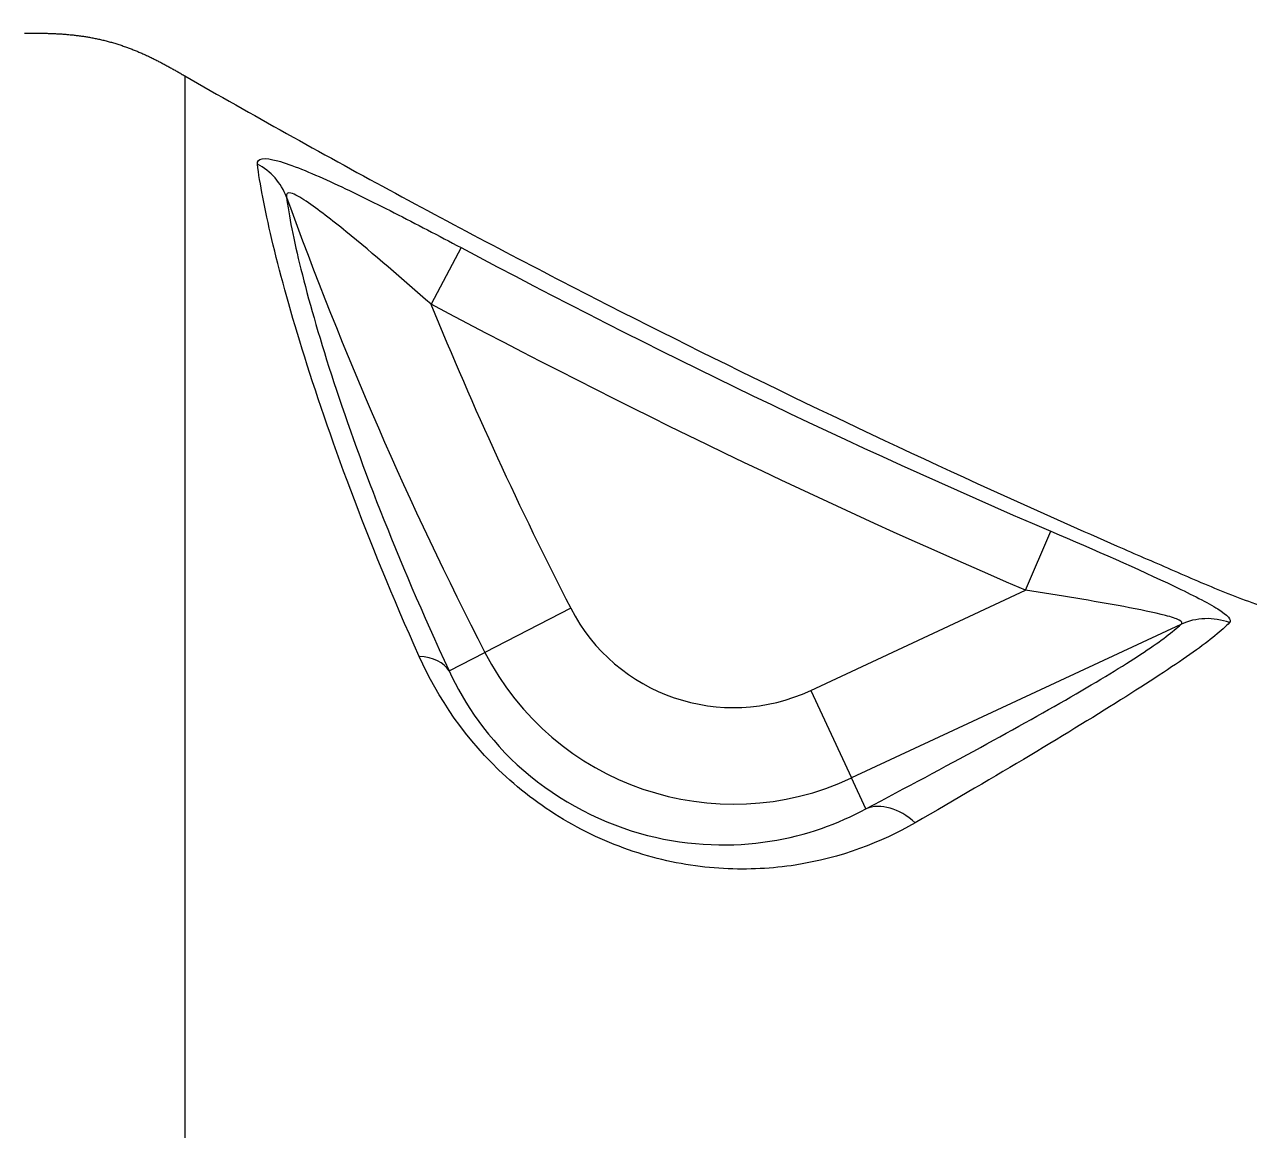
# Model space of a CAD drawing. Header units: millimetres. Extents: x 0 to 594, y 0 to 532.
# Drawn here: x 464.012 to 465.911, y 284.232 to 285.947 of the extents above; entities that cross this region are included whole.
import ezdxf

# ---------------------------------------------------------------- set-up
doc = ezdxf.new("R2010")
doc.units = ezdxf.units.MM
for name, color, linetype, true_color in [('13', 7, 'Continuous', 0xffffff), ('201', 7, 'Continuous', 0xffffff), ('4', 7, 'Continuous', 0xffffff)]:
    doc.layers.add(name, color=color, linetype=linetype, true_color=true_color)
doc.styles.add('iso-1', font='isocp.shx')
doc.dimstyles.get("Standard").update_dxf_attribs({"dimtxt": 0.18, "dimasz": 0.18, "dimexe": 0.18, "dimexo": 0.0625, "dimgap": 0.09, "dimtad": 0, "dimtih": 1, "dimtoh": 1, "dimdec": 4, "dimzin": 0, "dimdsep": 46, "dimtxsty": 'Standard', "dimcen": 0.09, "dimadec": 0, "dimazin": 0, "dimtfac": 1, "dimtdec": 4, "dimtofl": 0, "dimtmove": 0, "dimatfit": 3, "dimfxl": 1, "dimtolj": 1, "dimtzin": 0, "dimarcsym": 0})

# ---------------------------------------------------------------- blocks, each defined once
blk = doc.blocks.new('_U1')
at = {"layer": '201', "color": 250, "lineweight": 13}
blk.add_line((430.61169, 282.820884), (499.931008, 323.940688), dxfattribs=at)
at = {"layer": '201', "color": 250, "lineweight": 18}
blk.add_solid([(499.931008, 323.940688), (497.155868, 321.758737), (496.685695, 322.551343), (499.931008, 323.940688)], dxfattribs=at)
at = {"layer": '201', "color": 250, "linetype": 'Continuous', "lineweight": 18, "char_height": 3.5, "attachment_point": 7, "rotation": 30.676165, "line_spacing_factor": 0.963855, "style": 'iso-1'}
for s, insert in [('\\W0.5795;1612', (481.810819, 313.855865)), ('\\W0.6380;R', (478.626316, 311.966838))]:
    blk.add_mtext(s, dxfattribs=dict(at, insert=insert))
blk = doc.blocks.new('_U13')
at = {"layer": '201', "color": 250, "lineweight": 13}
blk.add_arc((430.61169, 282.820884), 53.921515, 175, 359.999943, dxfattribs=at)

msp = doc.modelspace()

# ---------------------------------------------------------------- linework, layer by layer
at = {"layer": '13', "color": 250, "linetype": 'Continuous', "lineweight": 18}
msp.add_circle((430.61169, 282.82088), 80.5978, dxfattribs=at)
at = {"layer": '4', "color": 250, "linetype": 'Continuous', "lineweight": 13}
for p, q in [((464.68913, 285.60057), (464.64245, 285.51299)), ((465.565, 285.06906), (465.6042, 285.1606)), ((465.23165, 284.91362), (465.565, 285.06906)), ((464.85923, 285.04112), (464.726, 284.97264)), ((465.80587, 285.0161), (465.29496, 284.77786)), ((464.67048, 284.9441), (464.726, 284.97264)), ((465.23165, 284.91362), (465.29496, 284.77786)), ((465.3173, 284.72994), (465.29496, 284.77786))]:
    msp.add_line(p, q, dxfattribs=at)
for centre, radius, start, end in [((470.09227, 287.73092), 6.03365, 199.88134, 207.203283), ((470.09227, 287.73092), 5.88386, 202.144922, 207.203283), ((465.11169, 285.17088), 0.28386, 207.20328, 295), ((465.11169, 285.17088), 0.43365, 207.20328, 295)]:
    msp.add_arc(centre, radius, start, end, dxfattribs=at)
for centre, major_axis, ratio, start_param, end_param in [((464.32432, 285.64507), (-0.09914, -0.01312), 0.971235, 3.3631874, 4.0745955), ((465.84808, 284.9256), (-0.06878, 0.07259), 0.986573, 5.1760337, 5.956987), ((464.58167, 284.89845), (0.09062, 0.04228), 0.589046, 0.0648096, 0.8337165), ((465.35951, 284.63943), (-0.04681, 0.08837), 0.695643, 5.1771964, 6.2102688)]:
    msp.add_ellipse(centre, major_axis=major_axis, ratio=ratio, start_param=start_param, end_param=end_param, dxfattribs=at)
at = {"layer": '4', "color": 250, "linetype": 'Continuous', "lineweight": 18}
msp.add_open_spline([(464.01169, 285.93338), (464.0638, 285.93338), (464.11591, 285.93338), (464.17028, 285.91902), (464.21541, 285.89296), (464.2606, 285.86702)], degree=5, dxfattribs=at)
at = {"layer": '4', "color": 250, "linetype": 'Continuous', "lineweight": 13}
for points, knots in [([(464.26061, 285.86702), (464.2606, 285.86704), (464.2606, 285.83878), (464.2606, 285.74557), (464.2606, 285.64863), (464.2606, 285.52536), (464.2606, 285.37695), (464.2606, 285.20457), (464.2606, 285.00984), (464.2606, 284.79435), (464.2606, 284.48204), (464.2606, 284.04973), (464.2606, 283.48248), (464.2606, 283.06403), (464.2606, 282.84277), (464.2606, 282.82088)], [0, 0, 0, 0, 0.1233354, 0.184988, 0.2466405, 0.3082931, 0.3699457, 0.4315983, 0.4932509, 0.5549034, 0.616556, 0.7398612, 0.8631663, 0.9864715, 1, 1, 1, 1]), ([(464.37311, 285.73024), (464.37195, 285.73964), (464.38356, 285.74101), (464.42597, 285.72929), (464.455, 285.71723), (464.51724, 285.68878), (464.55122, 285.67203), (464.6193, 285.63745), (464.6542, 285.61919), (464.68913, 285.60057)], [0, 0, 0, 0, 0.25, 0.25, 0.5, 0.5, 0.75, 0.75, 1, 1, 1, 1]), ([(464.62413, 284.96639), (464.58282, 285.05876), (464.54782, 285.14474), (464.48793, 285.30392), (464.46293, 285.37753), (464.42232, 285.50871), (464.40691, 285.56543), (464.38415, 285.6613), (464.37678, 285.7006), (464.37311, 285.73024)], [0, 0, 0, 0, 0.25, 0.25, 0.5, 0.5, 0.75, 0.75, 1, 1, 1, 1]), ([(464.64245, 285.51299), (464.5983, 285.55178), (464.55378, 285.5904), (464.48888, 285.64317), (464.46725, 285.6602), (464.43951, 285.67859), (464.43095, 285.68351), (464.41939, 285.68667), (464.41706, 285.68441), (464.41823, 285.67903)], [0, 0, 0, 0, 0.5, 0.5, 0.75, 0.75, 0.875, 0.875, 1, 1, 1, 1]), ([(464.41823, 285.67903), (464.42189, 285.65063), (464.42925, 285.61294), (464.45206, 285.52089), (464.46752, 285.46637), (464.50838, 285.34014), (464.53356, 285.26924), (464.59384, 285.11591), (464.62903, 285.03308), (464.67048, 284.9441)], [0, 0, 0, 0, 0.25, 0.25, 0.5, 0.5, 0.75, 0.75, 1, 1, 1, 1]), ([(465.6042, 285.1606), (465.67231, 285.13147), (465.73998, 285.10192), (465.82357, 285.06201), (465.84758, 285.04974), (465.87886, 285.03025), (465.88559, 285.02302), (465.88137, 285.01875)], [0, 0, 0, 0, 0.5, 0.5, 0.75, 0.75, 1, 1, 1, 1]), ([(465.80587, 285.0161), (465.80866, 285.01815), (465.80766, 285.02045), (465.79863, 285.02514), (465.79112, 285.02747), (465.7641, 285.03451), (465.74127, 285.03913), (465.66967, 285.05245), (465.61728, 285.06092), (465.565, 285.06906)], [0, 0, 0, 0, 0.125, 0.125, 0.25, 0.25, 0.5, 0.5, 1, 1, 1, 1]), ([(465.3173, 284.72994), (465.44273, 284.79638), (465.55661, 284.858), (465.68665, 284.93343), (465.72228, 284.95526), (465.77567, 284.99085), (465.79412, 285.00496), (465.80587, 285.0161)], [0, 0, 0, 0, 0.5, 0.5, 0.75, 0.75, 1, 1, 1, 1]), ([(465.88137, 285.01875), (465.86975, 285.00699), (465.85171, 284.9919), (465.79862, 284.95408), (465.76323, 284.93103), (465.67747, 284.87673), (465.62714, 284.84585), (465.51683, 284.77985), (465.45674, 284.74463), (465.39348, 284.70815)], [0, 0, 0, 0, 0.25, 0.25, 0.5, 0.5, 0.75, 0.75, 1, 1, 1, 1]), ([(465.39348, 284.70815), (465.34061, 284.67767), (465.27899, 284.65373), (465.17212, 284.63717), (465.13474, 284.6351), (465.05813, 284.63932), (465.01801, 284.64577), (464.93903, 284.66827), (464.8994, 284.68454), (464.82481, 284.72616), (464.7902, 284.75117), (464.69626, 284.83684), (464.65239, 284.90322), (464.62413, 284.96639)], [0, 0, 0, 0, 0.25, 0.25, 0.375, 0.375, 0.5, 0.5, 0.625, 0.625, 0.75, 0.75, 1, 1, 1, 1]), ([(464.67048, 284.9441), (464.69386, 284.89299), (464.7311, 284.83743), (464.8419, 284.741), (464.91089, 284.70597), (465.04541, 284.67149), (465.11086, 284.67061), (465.22562, 284.68861), (465.27488, 284.7069), (465.3173, 284.72994)], [0, 0, 0, 0, 0.25, 0.25, 0.5, 0.5, 0.75, 0.75, 1, 1, 1, 1])]:
    msp.add_open_spline(points, degree=3, knots=knots, dxfattribs=at)
at = {"layer": '4', "color": 250, "linetype": 'Continuous', "lineweight": 18}
msp.add_open_spline([(464.2606, 285.86702), (464.31303, 285.83693), (464.41825, 285.77737), (464.63011, 285.66082), (465.00453, 285.46359), (465.38594, 285.28002), (465.68975, 285.14495), (465.80071, 285.09696), (465.88389, 285.06079), (465.96975, 285.03119), (466.05892, 285.01351), (466.14943, 285.00705), (466.27019, 285.00132), (466.42112, 284.99365), (466.60229, 284.98534), (466.75327, 284.97879), (466.85897, 284.97446), (466.91937, 284.97206), (466.94958, 284.97088), (466.96468, 284.97029)], degree=3, knots=[0, 0, 0, 0, 0.0625, 0.125, 0.25, 0.5, 0.5625, 0.59375, 0.625, 0.65625, 0.6875, 0.71875, 0.75, 0.8125, 0.875, 0.9375, 0.96875, 0.984375, 1, 1, 1, 1], dxfattribs=at)
at = {"layer": '4', "color": 250, "linetype": 'Continuous', "lineweight": 13}
for points in [[(464.68913, 285.60057), (464.98799, 285.44127), (465.29281, 285.29377), (465.6042, 285.1606)], [(465.565, 285.06906), (465.25099, 285.20355), (464.94386, 285.35233), (464.64245, 285.51299)]]:
    msp.add_open_spline(points, degree=3, dxfattribs=at)

# ---------------------------------------------------------------- block references
at = {"layer": '201', "color": 250, "linetype": 'Continuous', "lineweight": 18}
msp.add_blockref('_U13', (0, 0), dxfattribs=at)

# ---------------------------------------------------------------- dimensions: what is measured, and where the dimension line sits
dim = msp.add_radius_dim(center=(430.61169, 282.82088), mpoint=(499.93101, 323.94069), dimstyle='Standard', override={"dimtxt": 3.5, "dimasz": 3.5, "dimexe": 1.5, "dimexo": 0.5, "dimgap": 1.75, "dimtad": 1, "dimtih": 0, "dimtoh": 0, "dimdec": 0, "dimlfac": 20, "dimzin": 8, "dimdsep": 46, "dimlunit": 2, "dimpost": 'R<>', "dimtxsty": 'iso-1', "dimsah": 1, "dimse1": 0, "dimse2": 0, "dimsd1": 0, "dimsd2": 0, "dimclrd": 250, "dimclre": 250, "dimclrt": 250, "dimtol": 0, "dimtm": -0.1, "dimtfac": 0.7, "dimtdec": 2, "dimtofl": 1, "dimtmove": 0, "dimtzin": 8, "dimlwd": 13, "dimlwe": 13}, dxfattribs=at)
dim.commit()
dim.dimension.update_dxf_attribs({"geometry": '_U1', "text_midpoint": (482.97275, 313.88115), "dimtype": 164})

doc.saveas('drawing.dxf')
